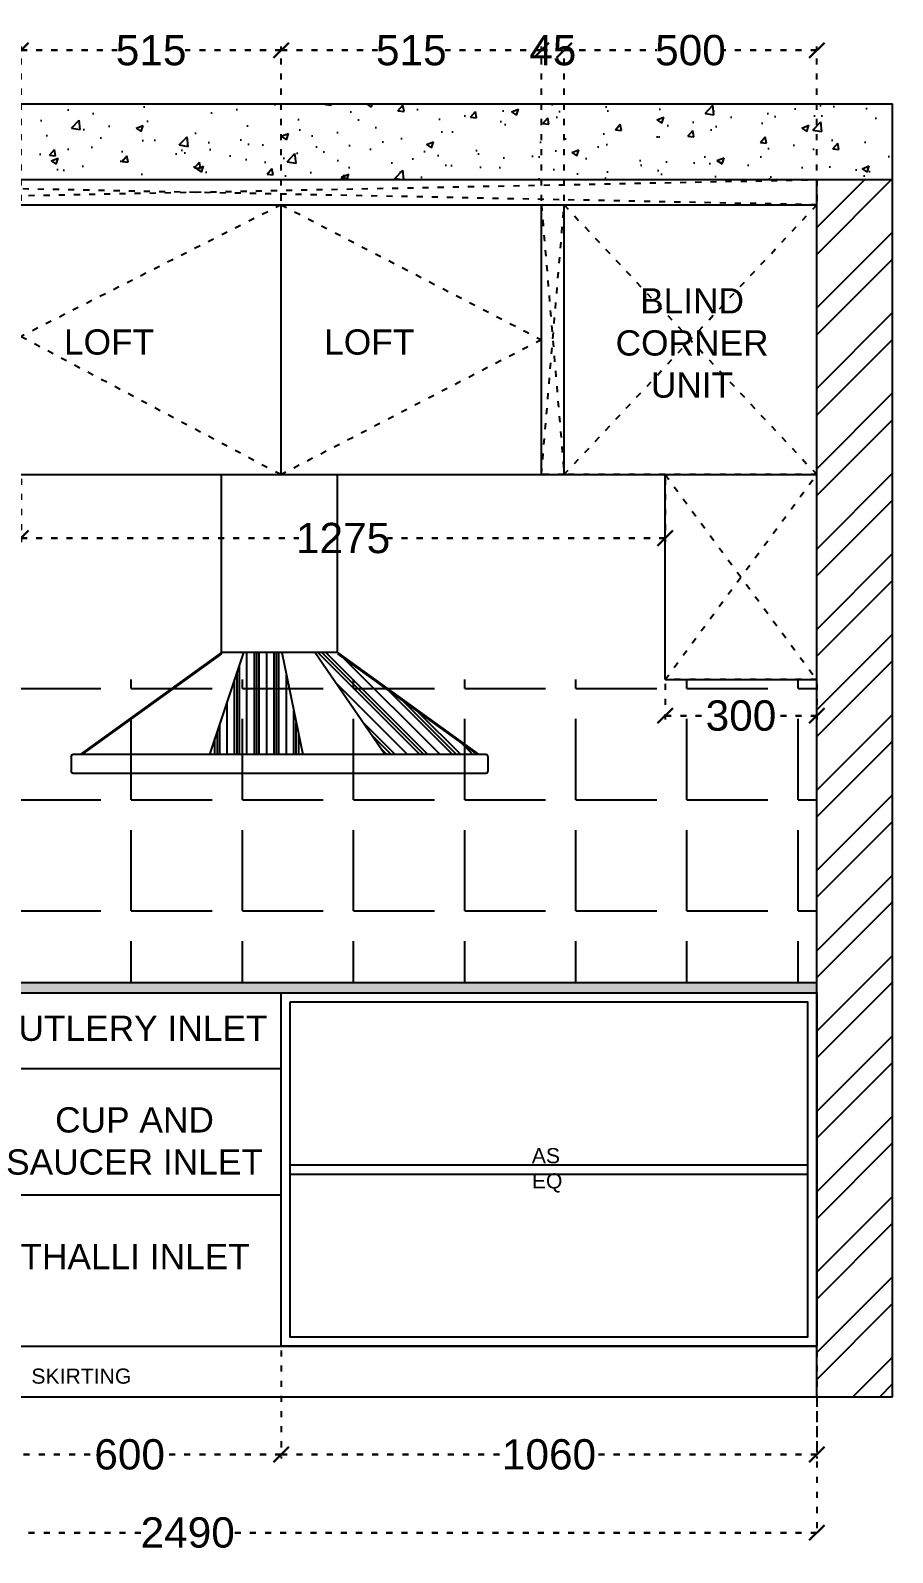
# Model space of a CAD drawing. Header units: millimetres. Extents: x 220712 to 1505573, y -354410 to 241923.
# Drawn here: x 275789 to 277496, y 119950 to 122963 of the extents above; entities that cross this region are included whole.
import ezdxf

# ---------------------------------------------------------------- set-up
doc = ezdxf.new("R2010")
doc.units = ezdxf.units.MM
doc.header["$MEASUREMENT"] = 0
doc.linetypes.add('ACAD_ISO03W100', pattern=[30, 12, -18])
doc.layers.add('Walls', color=253, linetype='Continuous')
doc.layers.add('Words', color=7, linetype='Continuous')
doc.styles.get("Standard").update_dxf_attribs({"font": 'arial.ttf'})
doc.dimstyles.get("Standard").update_dxf_attribs({"dimtxt": 60, "dimasz": 30, "dimexe": 7.75, "dimexo": 8.13, "dimgap": 0.63, "dimtad": 0, "dimtih": 1, "dimtoh": 1, "dimdec": 0, "dimzin": 0, "dimtxsty": 'Standard', "dimblk": 'OBLIQUE', "dimcen": 2.25, "dimclrd": 1, "dimclre": 1, "dimclrt": 1, "dimadec": 0, "dimazin": 0, "dimtfac": 1, "dimtdec": 0, "dimtofl": 0, "dimtmove": 0, "dimatfit": 3, "dimfxl": 1, "dimtolj": 1, "dimtzin": 0, "dimlwd": 30, "dimarcsym": 0})

# ---------------------------------------------------------------- blocks, each defined once
blk = doc.blocks.new('_Oblique')
at = {"color": 0, "linetype": 'ByBlock', "lineweight": -2}
blk.add_line((-0.5, -0.5), (0.5, 0.5), dxfattribs=at)
blk = doc.blocks.new('*D552')
at = {"layer": 'Defpoints', "color": 0, "linetype": 'ACAD_ISO03W100', "transparency": 16777216}
for p in [(275685.5, 120358), (276285.5, 120358), (275685.5, 120143.7)]:
    blk.add_point(p, dxfattribs=at)
at = {"layer": 'Walls', "color": 1, "linetype": 'ACAD_ISO03W100', "lineweight": -2, "transparency": 16777216}
for p, q in [((275685.5, 120349.9), (275685.5, 120136)), ((276285.5, 120349.9), (276285.5, 120136))]:
    blk.add_line(p, q, dxfattribs=at)
at = {"layer": 'Walls', "color": 1, "linetype": 'ACAD_ISO03W100', "lineweight": 30, "transparency": 16777216}
for p, q in [((275685.5, 120143.7), (275918.5, 120143.7)), ((276285.5, 120143.7), (276052.5, 120143.7))]:
    blk.add_line(p, q, dxfattribs=at)
at = {"layer": 'Walls', "color": 1, "linetype": 'ACAD_ISO03W100', "lineweight": 30, "transparency": 16777216, "xscale": 30, "yscale": 30, "zscale": 30, "rotation": 180}
blk.add_blockref('_Oblique', (275685.5, 120143.7), dxfattribs=at)
at = {"layer": 'Walls', "color": 1, "linetype": 'ACAD_ISO03W100', "lineweight": 30, "transparency": 16777216, "xscale": 30, "yscale": 30, "zscale": 30}
blk.add_blockref('_Oblique', (276285.5, 120143.7), dxfattribs=at)
at = {"layer": 'Walls', "color": 1, "linetype": 'ACAD_ISO03W100', "transparency": 16777216, "insert": (275985.5, 120143.7), "char_height": 60, "attachment_point": 5}
blk.add_mtext('\\A1;600', dxfattribs=at)
blk = doc.blocks.new('*D553')
at = {"layer": 'Defpoints', "color": 0, "linetype": 'ACAD_ISO03W100', "transparency": 16777216}
for p in [(276285.5, 120358), (277345.5, 120358), (276285.5, 120143.7)]:
    blk.add_point(p, dxfattribs=at)
at = {"layer": 'Walls', "color": 1, "linetype": 'ACAD_ISO03W100', "lineweight": -2, "transparency": 16777216}
for p, q in [((276285.5, 120349.9), (276285.5, 120136)), ((277345.5, 120349.9), (277345.5, 120136))]:
    blk.add_line(p, q, dxfattribs=at)
at = {"layer": 'Walls', "color": 1, "linetype": 'ACAD_ISO03W100', "lineweight": 30, "transparency": 16777216}
for p, q in [((276285.5, 120143.7), (276728.2, 120143.7)), ((277345.5, 120143.7), (276902.8, 120143.7))]:
    blk.add_line(p, q, dxfattribs=at)
at = {"layer": 'Walls', "color": 1, "linetype": 'ACAD_ISO03W100', "lineweight": 30, "transparency": 16777216, "xscale": 30, "yscale": 30, "zscale": 30, "rotation": 180}
blk.add_blockref('_Oblique', (276285.5, 120143.7), dxfattribs=at)
at = {"layer": 'Walls', "color": 1, "linetype": 'ACAD_ISO03W100', "lineweight": 30, "transparency": 16777216, "xscale": 30, "yscale": 30, "zscale": 30}
blk.add_blockref('_Oblique', (277345.5, 120143.7), dxfattribs=at)
at = {"layer": 'Walls', "color": 1, "linetype": 'ACAD_ISO03W100', "transparency": 16777216, "insert": (276815.5, 120143.7), "char_height": 60, "attachment_point": 5}
blk.add_mtext('\\A1;1060', dxfattribs=at)
blk = doc.blocks.new('*D544')
at = {"layer": 'Defpoints', "color": 0, "linetype": 'ACAD_ISO03W100', "transparency": 16777216}
for p in [(275770.5, 122084), (277045.5, 122084), (277045.5, 121958)]:
    blk.add_point(p, dxfattribs=at)
at = {"layer": 'Walls', "color": 1, "linetype": 'ACAD_ISO03W100', "lineweight": -2, "transparency": 16777216}
for p, q in [((275770.5, 122075.9), (275770.5, 121950.2)), ((277045.5, 122075.9), (277045.5, 121950.2))]:
    blk.add_line(p, q, dxfattribs=at)
at = {"layer": 'Walls', "color": 1, "linetype": 'ACAD_ISO03W100', "lineweight": 30, "transparency": 16777216}
for p, q in [((275770.5, 121958), (276320.4, 121958)), ((277045.5, 121958), (276495.6, 121958))]:
    blk.add_line(p, q, dxfattribs=at)
at = {"layer": 'Walls', "color": 1, "linetype": 'ACAD_ISO03W100', "lineweight": 30, "transparency": 16777216, "xscale": 30, "yscale": 30, "zscale": 30, "rotation": 180}
blk.add_blockref('_Oblique', (275770.5, 121958), dxfattribs=at)
at = {"layer": 'Walls', "color": 1, "linetype": 'ACAD_ISO03W100', "lineweight": 30, "transparency": 16777216, "xscale": 30, "yscale": 30, "zscale": 30}
blk.add_blockref('_Oblique', (277045.5, 121958), dxfattribs=at)
at = {"layer": 'Walls', "color": 1, "linetype": 'ACAD_ISO03W100', "transparency": 16777216, "insert": (276408, 121958), "char_height": 60, "attachment_point": 5}
blk.add_mtext('\\A1;1275', dxfattribs=at)
blk = doc.blocks.new('*D545')
at = {"layer": 'Defpoints', "color": 0, "linetype": 'ACAD_ISO03W100', "transparency": 16777216}
for p in [(277045.5, 121678), (277345.5, 121678), (277345.5, 121606.5)]:
    blk.add_point(p, dxfattribs=at)
at = {"layer": 'Walls', "color": 1, "linetype": 'ACAD_ISO03W100', "lineweight": -2, "transparency": 16777216}
for p, q in [((277045.5, 121669.87), (277045.5, 121598.75)), ((277345.5, 121669.87), (277345.5, 121598.75))]:
    blk.add_line(p, q, dxfattribs=at)
at = {"layer": 'Walls', "color": 1, "linetype": 'ACAD_ISO03W100', "lineweight": 30, "transparency": 16777216}
for p, q in [((277045.5, 121606.5), (277128.710382, 121606.5)), ((277345.5, 121606.5), (277262.289618, 121606.5))]:
    blk.add_line(p, q, dxfattribs=at)
at = {"layer": 'Walls', "color": 1, "linetype": 'ACAD_ISO03W100', "lineweight": 30, "transparency": 16777216, "xscale": 30, "yscale": 30, "zscale": 30, "rotation": 180}
blk.add_blockref('_Oblique', (277045.5, 121606.5), dxfattribs=at)
at = {"layer": 'Walls', "color": 1, "linetype": 'ACAD_ISO03W100', "lineweight": 30, "transparency": 16777216, "xscale": 30, "yscale": 30, "zscale": 30}
blk.add_blockref('_Oblique', (277345.5, 121606.5), dxfattribs=at)
at = {"layer": 'Walls', "color": 1, "linetype": 'ACAD_ISO03W100', "transparency": 16777216, "insert": (277195.5, 121606.5), "char_height": 60, "attachment_point": 5}
blk.add_mtext('\\A1;300', dxfattribs=at)
blk = doc.blocks.new('*D548')
at = {"layer": 'Defpoints', "color": 0, "linetype": 'ACAD_ISO03W100', "transparency": 16777216}
for p in [(276285.5, 122924), (275770.5, 122618), (276285.5, 122618)]:
    blk.add_point(p, dxfattribs=at)
at = {"layer": 'Walls', "color": 1, "linetype": 'ACAD_ISO03W100', "lineweight": -2, "transparency": 16777216}
for p, q in [((275770.5, 122626.1), (275770.5, 122931.8)), ((276285.5, 122626.1), (276285.5, 122931.8))]:
    blk.add_line(p, q, dxfattribs=at)
at = {"layer": 'Walls', "color": 1, "linetype": 'ACAD_ISO03W100', "lineweight": 30, "transparency": 16777216}
for p, q in [((275770.5, 122924), (275960.9, 122924)), ((276285.5, 122924), (276095.1, 122924))]:
    blk.add_line(p, q, dxfattribs=at)
at = {"layer": 'Walls', "color": 1, "linetype": 'ACAD_ISO03W100', "lineweight": 30, "transparency": 16777216, "xscale": 30, "yscale": 30, "zscale": 30, "rotation": 180}
blk.add_blockref('_Oblique', (275770.5, 122924), dxfattribs=at)
at = {"layer": 'Walls', "color": 1, "linetype": 'ACAD_ISO03W100', "lineweight": 30, "transparency": 16777216, "xscale": 30, "yscale": 30, "zscale": 30}
blk.add_blockref('_Oblique', (276285.5, 122924), dxfattribs=at)
at = {"layer": 'Walls', "color": 1, "linetype": 'ACAD_ISO03W100', "transparency": 16777216, "insert": (276028, 122924), "char_height": 60, "attachment_point": 5}
blk.add_mtext('\\A1;515', dxfattribs=at)
blk = doc.blocks.new('*D549')
at = {"layer": 'Defpoints', "color": 0, "linetype": 'ACAD_ISO03W100', "transparency": 16777216}
for p in [(276285.5, 122924), (276285.5, 122618), (276800.5, 122618)]:
    blk.add_point(p, dxfattribs=at)
at = {"layer": 'Walls', "color": 1, "linetype": 'ACAD_ISO03W100', "lineweight": -2, "transparency": 16777216}
for p, q in [((276285.5, 122626.1), (276285.5, 122931.8)), ((276800.5, 122626.1), (276800.5, 122931.8))]:
    blk.add_line(p, q, dxfattribs=at)
at = {"layer": 'Walls', "color": 1, "linetype": 'ACAD_ISO03W100', "lineweight": 30, "transparency": 16777216}
for p, q in [((276285.5, 122924), (276475.9, 122924)), ((276800.5, 122924), (276610.1, 122924))]:
    blk.add_line(p, q, dxfattribs=at)
at = {"layer": 'Walls', "color": 1, "linetype": 'ACAD_ISO03W100', "lineweight": 30, "transparency": 16777216, "xscale": 30, "yscale": 30, "zscale": 30, "rotation": 180}
blk.add_blockref('_Oblique', (276285.5, 122924), dxfattribs=at)
at = {"layer": 'Walls', "color": 1, "linetype": 'ACAD_ISO03W100', "lineweight": 30, "transparency": 16777216, "xscale": 30, "yscale": 30, "zscale": 30}
blk.add_blockref('_Oblique', (276800.5, 122924), dxfattribs=at)
at = {"layer": 'Walls', "color": 1, "linetype": 'ACAD_ISO03W100', "transparency": 16777216, "insert": (276543, 122924), "char_height": 60, "attachment_point": 5}
blk.add_mtext('\\A1;515', dxfattribs=at)
blk = doc.blocks.new('*D550')
at = {"layer": 'Defpoints', "color": 0, "linetype": 'ACAD_ISO03W100', "transparency": 16777216}
for p in [(276845.5, 122924), (276800.5, 122618), (276845.5, 122618)]:
    blk.add_point(p, dxfattribs=at)
at = {"layer": 'Walls', "color": 1, "linetype": 'ACAD_ISO03W100', "lineweight": -2, "transparency": 16777216}
for p, q in [((276800.5, 122626.13), (276800.5, 122931.75)), ((276845.5, 122626.13), (276845.5, 122931.75))]:
    blk.add_line(p, q, dxfattribs=at)
at = {"layer": 'Walls', "color": 1, "linetype": 'ACAD_ISO03W100', "lineweight": 30, "transparency": 16777216}
blk.add_line((276800.5, 122924), (276845.5, 122924), dxfattribs=at)
at = {"layer": 'Walls', "color": 1, "linetype": 'ACAD_ISO03W100', "lineweight": 30, "transparency": 16777216, "xscale": 30, "yscale": 30, "zscale": 30, "rotation": 180}
blk.add_blockref('_Oblique', (276800.5, 122924), dxfattribs=at)
at = {"layer": 'Walls', "color": 1, "linetype": 'ACAD_ISO03W100', "lineweight": 30, "transparency": 16777216, "xscale": 30, "yscale": 30, "zscale": 30}
blk.add_blockref('_Oblique', (276845.5, 122924), dxfattribs=at)
at = {"layer": 'Walls', "color": 1, "linetype": 'ACAD_ISO03W100', "transparency": 16777216, "insert": (276823, 122924), "char_height": 60, "attachment_point": 5}
blk.add_mtext('\\A1;45', dxfattribs=at)
blk = doc.blocks.new('*D551')
at = {"layer": 'Defpoints', "color": 0, "linetype": 'ACAD_ISO03W100', "transparency": 16777216}
for p in [(276845.5, 122924), (276845.5, 122618), (277345.5, 122618)]:
    blk.add_point(p, dxfattribs=at)
at = {"layer": 'Walls', "color": 1, "linetype": 'ACAD_ISO03W100', "lineweight": -2, "transparency": 16777216}
for p, q in [((276845.5, 122626.1), (276845.5, 122931.8)), ((277345.5, 122626.1), (277345.5, 122931.8))]:
    blk.add_line(p, q, dxfattribs=at)
at = {"layer": 'Walls', "color": 1, "linetype": 'ACAD_ISO03W100', "lineweight": 30, "transparency": 16777216}
for p, q in [((276845.5, 122924), (277028.7, 122924)), ((277345.5, 122924), (277162.3, 122924))]:
    blk.add_line(p, q, dxfattribs=at)
at = {"layer": 'Walls', "color": 1, "linetype": 'ACAD_ISO03W100', "lineweight": 30, "transparency": 16777216, "xscale": 30, "yscale": 30, "zscale": 30, "rotation": 180}
blk.add_blockref('_Oblique', (276845.5, 122924), dxfattribs=at)
at = {"layer": 'Walls', "color": 1, "linetype": 'ACAD_ISO03W100', "lineweight": 30, "transparency": 16777216, "xscale": 30, "yscale": 30, "zscale": 30}
blk.add_blockref('_Oblique', (277345.5, 122924), dxfattribs=at)
at = {"layer": 'Walls', "color": 1, "linetype": 'ACAD_ISO03W100', "transparency": 16777216, "insert": (277095.5, 122924), "char_height": 60, "attachment_point": 5}
blk.add_mtext('\\A1;500', dxfattribs=at)
blk = doc.blocks.new('*D533')
at = {"layer": 'Defpoints', "color": 0, "linetype": 'ACAD_ISO03W100', "transparency": 16777216}
for p in [(274855.5, 120258), (277345.5, 120258), (277345.5, 119989)]:
    blk.add_point(p, dxfattribs=at)
at = {"layer": 'Walls', "color": 1, "linetype": 'ACAD_ISO03W100', "lineweight": -2, "transparency": 16777216}
for p, q in [((274855.5, 120249.87), (274855.5, 119981.25)), ((277345.5, 120249.87), (277345.5, 119981.25))]:
    blk.add_line(p, q, dxfattribs=at)
at = {"layer": 'Walls', "color": 1, "linetype": 'ACAD_ISO03W100', "lineweight": 30, "transparency": 16777216}
for p, q in [((274855.5, 119989), (276009.87, 119989)), ((277345.5, 119989), (276191.13, 119989))]:
    blk.add_line(p, q, dxfattribs=at)
at = {"layer": 'Walls', "color": 1, "linetype": 'ACAD_ISO03W100', "lineweight": 30, "transparency": 16777216, "xscale": 30, "yscale": 30, "zscale": 30, "rotation": 180}
blk.add_blockref('_Oblique', (274855.5, 119989), dxfattribs=at)
at = {"layer": 'Walls', "color": 1, "linetype": 'ACAD_ISO03W100', "lineweight": 30, "transparency": 16777216, "xscale": 30, "yscale": 30, "zscale": 30}
blk.add_blockref('_Oblique', (277345.5, 119989), dxfattribs=at)
at = {"layer": 'Walls', "color": 1, "linetype": 'ACAD_ISO03W100', "transparency": 16777216, "insert": (276100.5, 119989), "char_height": 60, "attachment_point": 5}
blk.add_mtext('\\A1;2490', dxfattribs=at)

msp = doc.modelspace()

# ---------------------------------------------------------------- hatches: boundary and pattern name
h = msp.add_hatch()
h.set_pattern_fill('PLASTI', color=256, scale=155.939842, angle=90, style=0)
h.set_pattern_definition([(90, (219207.09, -71616.54), (-38.9849606, 2e-15), []), (90, (219202.216, -71616.54), (-38.9849606, 2e-15), []), (90, (219197.343, -71616.54), (-38.9849606, 2e-15), []), (90, (219182.723, -71616.54), (-38.9849606, 2e-15), [])])
h.paths.add_polyline_path([(276286.6, 121731.4), (276211.2, 121731.4), (276143.4, 121529.6), (276328.1, 121529.6)])
h = msp.add_hatch()
h.set_pattern_fill('PLASTI', color=256, scale=183.458638, angle=315, style=0)
h.set_pattern_definition([(315, (219207.09, -71616.54), (32.431212, 32.431212), []), (315, (219211.143, -71612.486), (32.431212, 32.431212), []), (315, (219215.197, -71608.43), (32.431212, 32.431212), []), (315, (219227.36, -71596.27), (32.431212, 32.431212), [])])
h.paths.add_polyline_path([(276491.1, 121529.6), (276673.5, 121529.6), (276397, 121729.1, -0.159804), (276395.3, 121731.4), (276352.9, 121731.4)])
at = {"layer": 'Walls', "linetype": 'ACAD_ISO03W100', "true_color": 0xc7c8ca}
h = msp.add_hatch(dxfattribs=at)
h.set_pattern_fill('AR-CONC', color=9, scale=20)
h.set_pattern_definition([(50, (3628.5, 0), (143.452037, -12.550427), [15, -165]), (355, (3628.5, 0), (-27.75027, 150.43843), [12, -132]), (100.451444, (3640.45, -1.05), (115.70177, 137.888), [12.74804, -140.22842]), (46.1842, (3628.5, 40), (213.44827, -33.10386), [22.5, -247.5]), (96.635635, (3646.29, 37.24), (186.93239, 194.82372), [19.12207, -210.34275]), (351.18416, (3628.5, 40), (186.93239, 194.82372), [18, -198]), (21, (3648.5, 30), (119.38141, -80.52378), [15, -165]), (326, (3648.5, 30), (48.66307, 145.03001), [12, -132]), (71.451445, (3658.45, 23.29), (168.044475, 64.50623), [12.74804, -140.22842]), (37.5, (3628.5, 0), (2.431971, 66.578771), [0, -130.4, 0, -134, 0, -132.5]), (7.5, (3628.5, 0), (52.613907, 78.882342), [0, -76.4, 0, -127.4, 0, -50.5]), (327.5, (3583.9, 0), (106.764487, -4.510974), [0, -50, 0, -156, 0, -207]), (317.5, (3563.9, 0), (116.637234, 20.020996), [0, -65, 0, -103.6, 0, -147])])
h.paths.add_polyline_path([(277495.5, 122668), (277495.5, 122818), (274705.5, 122818), (274705.5, 122668)])
h = msp.add_hatch(dxfattribs=at)
h.set_pattern_fill('ANSI32', color=9, scale=300)
h.set_pattern_definition([(45, (3628.5, 0), (-79.549513, 79.549513), []), (45, (3681.53, 0), (-79.549513, 79.549513), [])])
h.paths.add_polyline_path([(277345.5, 120258), (277495.5, 120258), (277495.5, 122668), (277345.5, 122668)])
h.paths.add_polyline_path([(274705.5, 120258), (274855.5, 120258), (274855.5, 122668), (274705.5, 122668)])
h.paths.add_polyline_path([(274809.1, 121341.3), (274932.4, 121341.3), (274932.4, 121464.9), (274809.1, 121464.9)], flags=9)
h = msp.add_hatch(dxfattribs=at)
h.set_pattern_fill('ANGLE', color=9, scale=800)
h.set_pattern_definition([(0, (3628.5, 0), (0, 220), [160, -60]), (90, (3628.5, 0), (-220, 1e-14), [160, -60])])
h.paths.add_polyline_path([(277345.5, 121678), (277045.5, 121678), (275770.5, 121678), (275770.5, 121478), (274885.5, 121478), (274855.5, 121478), (274855.5, 121078), (277345.5, 121078)])
at = {"layer": 'Walls', "linetype": 'ACAD_ISO03W100', "true_color": 0x000000}
h = msp.add_hatch(color=18, dxfattribs=at)
h.dxf.hatch_style = 1
h.paths.add_polyline_path([(277345.5, 121078), (274855.5, 121078), (274855.5, 121058), (277345.5, 121058)])

# ---------------------------------------------------------------- linework, layer by layer
for p, q in [((276167.6, 121731.4), (275887.8, 121529.6)), ((276167.5, 121729.1), (275890.9, 121529.6)), ((276211.2, 121731.4), (276143.4, 121529.6)), ((276286.6, 121731.4), (276328.1, 121529.6)), ((276352.9, 121731.4), (276491.1, 121529.6)), ((276396.9, 121731.4), (276676.7, 121529.6)), ((276397, 121729.1), (276673.5, 121529.6)), ((275869.5, 121525), (275869.5, 121497.5)), ((276690.4, 121529.6), (275874, 121529.6)), ((276695, 121497.5), (276695, 121525)), ((275874, 121492.9), (276690.4, 121492.9))]:
    msp.add_line(p, q)
for centre, start, end in [((275874, 121525), 90, 180), ((276690.4, 121525), 0, 90), ((275874, 121497.5), 180, 270), ((276690.4, 121497.5), 270, 0)]:
    msp.add_arc(centre, 4.59, start, end)
at = {"layer": 'Walls', "color": 18, "true_color": 0x000000}
for p, q in [((274705.5, 122818), (277495.5, 122818)), ((277495.5, 120258), (277495.5, 122818)), ((274705.5, 122668), (277495.5, 122668)), ((277345.5, 120258), (277345.5, 122668)), ((274855.5, 122618), (277345.5, 122618)), ((276285.5, 122084), (276285.5, 122618)), ((276800.5, 122084), (276800.5, 122618)), ((276845.5, 122084), (276845.5, 122618)), ((274885.5, 122084), (277345.5, 122084)), ((276167.5, 121729.1), (276167.5, 122084)), ((276396.9, 121731.4), (276396.9, 122084)), ((277045.5, 121678), (277045.5, 122084)), ((276396.9, 121731.4), (276167.5, 121731.4)), ((277045.5, 121678), (277345.5, 121678)), ((274855.5, 121078), (277345.5, 121078)), ((274855.5, 121058), (277345.5, 121058)), ((276285.5, 120358), (276285.5, 121058)), ((275685.5, 120908), (276285.5, 120908)), ((276303.5, 120717), (277327.5, 120717)), ((276303.5, 120699), (277327.5, 120699)), ((275685.5, 120658), (276285.5, 120658)), ((274855.5, 120358), (277345.5, 120358)), ((274705.5, 120258), (277495.5, 120258))]:
    msp.add_line(p, q, dxfattribs=at)
at = {"layer": 'Walls', "color": 240, "linetype": 'ACAD_ISO03W100', "true_color": 0xed1f24}
for points in [[(274855.5, 122618), (277345.5, 122668), (277345.5, 122618), (274855.5, 122668)], [(276800.5, 122618), (276845.5, 122084), (276800.5, 122084), (276845.5, 122618)]]:
    msp.add_lwpolyline(points, dxfattribs=at)
at = {"layer": 'Walls', "color": 9, "linetype": 'ACAD_ISO03W100', "true_color": 0xc7c8ca}
for points in [[(276285.5, 122618), (275770.5, 122357.5), (276285.5, 122084)], [(276285.5, 122618), (276800.5, 122351), (276285.5, 122084)], [(276845.5, 122618), (277345.5, 122084), (276845.5, 122084), (277345.5, 122618)], [(277045.5, 122084), (277345.5, 121678), (277045.5, 121678), (277345.5, 122084)]]:
    msp.add_lwpolyline(points, dxfattribs=at)
at = {"layer": 'Walls', "color": 18, "true_color": 0x000000}
for points in [[(276285.5, 121058), (277345.5, 121058), (277345.5, 120358), (276285.5, 120358)], [(276303.5, 121040), (277327.5, 121040), (277327.5, 120376), (276303.5, 120376)]]:
    msp.add_lwpolyline(points, close=True, dxfattribs=at)

# ---------------------------------------------------------------- texts
at = {"color": 7, "char_height": 50, "attachment_point": 1}
for s, width, insert in [('\\pxqc;BLIND CORNER UNIT', 282.386, (276957.5, 122453)), ('LOFT', 282.386, (275855.5, 122371.5)), ('LOFT', 282.386, (276370.5, 122371.5)), ('\\pxqc;CUTLERY INLET ', 1084.346, (275444.5, 121012.8)), ('\\pxqc;CUP AND SAUCER INLET ', 590.3, (275700, 120831.3)), ('\\pxqc;THALLI INLET ', 462.73, (275765, 120560.5))]:
    msp.add_mtext_dynamic_manual_height_columns(s, width=width, gutter_width=1213, heights=[0], dxfattribs=dict(at, insert=insert))
at = {"color": 18, "true_color": 0x000000, "insert": (275791, 120314), "char_height": 30, "attachment_point": 1}
msp.add_mtext_dynamic_manual_height_columns('SKIRTING', width=2764.543, gutter_width=1, heights=[238.1], dxfattribs=at)
at = {"layer": 'Words', "color": 0, "insert": (276781.5, 120750.5), "char_height": 30, "attachment_point": 1}
msp.add_mtext_dynamic_manual_height_columns('AS\\PEQ', width=1178.022, gutter_width=866.4, heights=[0], dxfattribs=at)

# ---------------------------------------------------------------- dimensions: what is measured, and where the dimension line sits
at = {"layer": 'Walls', "color": 9, "linetype": 'ACAD_ISO03W100', "true_color": 0xc7c8ca}
for base, p1, p2, picture, middle in [((276285.5, 122924), (275770.5, 122618), (276285.5, 122618), '*D548', (276028, 122924)), ((276285.5, 122924), (276800.5, 122618), (276285.5, 122618), '*D549', (276543, 122924)), ((276845.5, 122924), (277345.5, 122618), (276845.5, 122618), '*D551', (277095.5, 122924)), ((277045.5, 121958), (275770.5, 122084), (277045.5, 122084), '*D544', (276408, 121958)), ((277345.5, 121606.5), (277045.5, 121678), (277345.5, 121678), '*D545', (277195.5, 121606.5)), ((275685.5, 120143.7), (276285.5, 120358), (275685.5, 120358), '*D552', (275985.5, 120143.7)), ((276285.5, 120143.7), (277345.5, 120358), (276285.5, 120358), '*D553', (276815.5, 120143.7)), ((277345.5, 119989), (274855.5, 120258), (277345.5, 120258), '*D533', (276100.5, 119989))]:
    dim = msp.add_linear_dim(base=base, p1=p1, p2=p2, dimstyle='Standard', dxfattribs=at)
    dim.commit()
    dim.dimension.update_dxf_attribs({"geometry": picture, "text_midpoint": middle})
dim = msp.add_linear_dim(base=(276845.5, 122924), p1=(276800.5, 122618), p2=(276845.5, 122618), dimstyle='Standard', dxfattribs=at)
dim.commit()
dim.dimension.update_dxf_attribs({"geometry": '*D550', "text_midpoint": (276823, 122924), "dimtype": 160})

doc.saveas('drawing.dxf')
